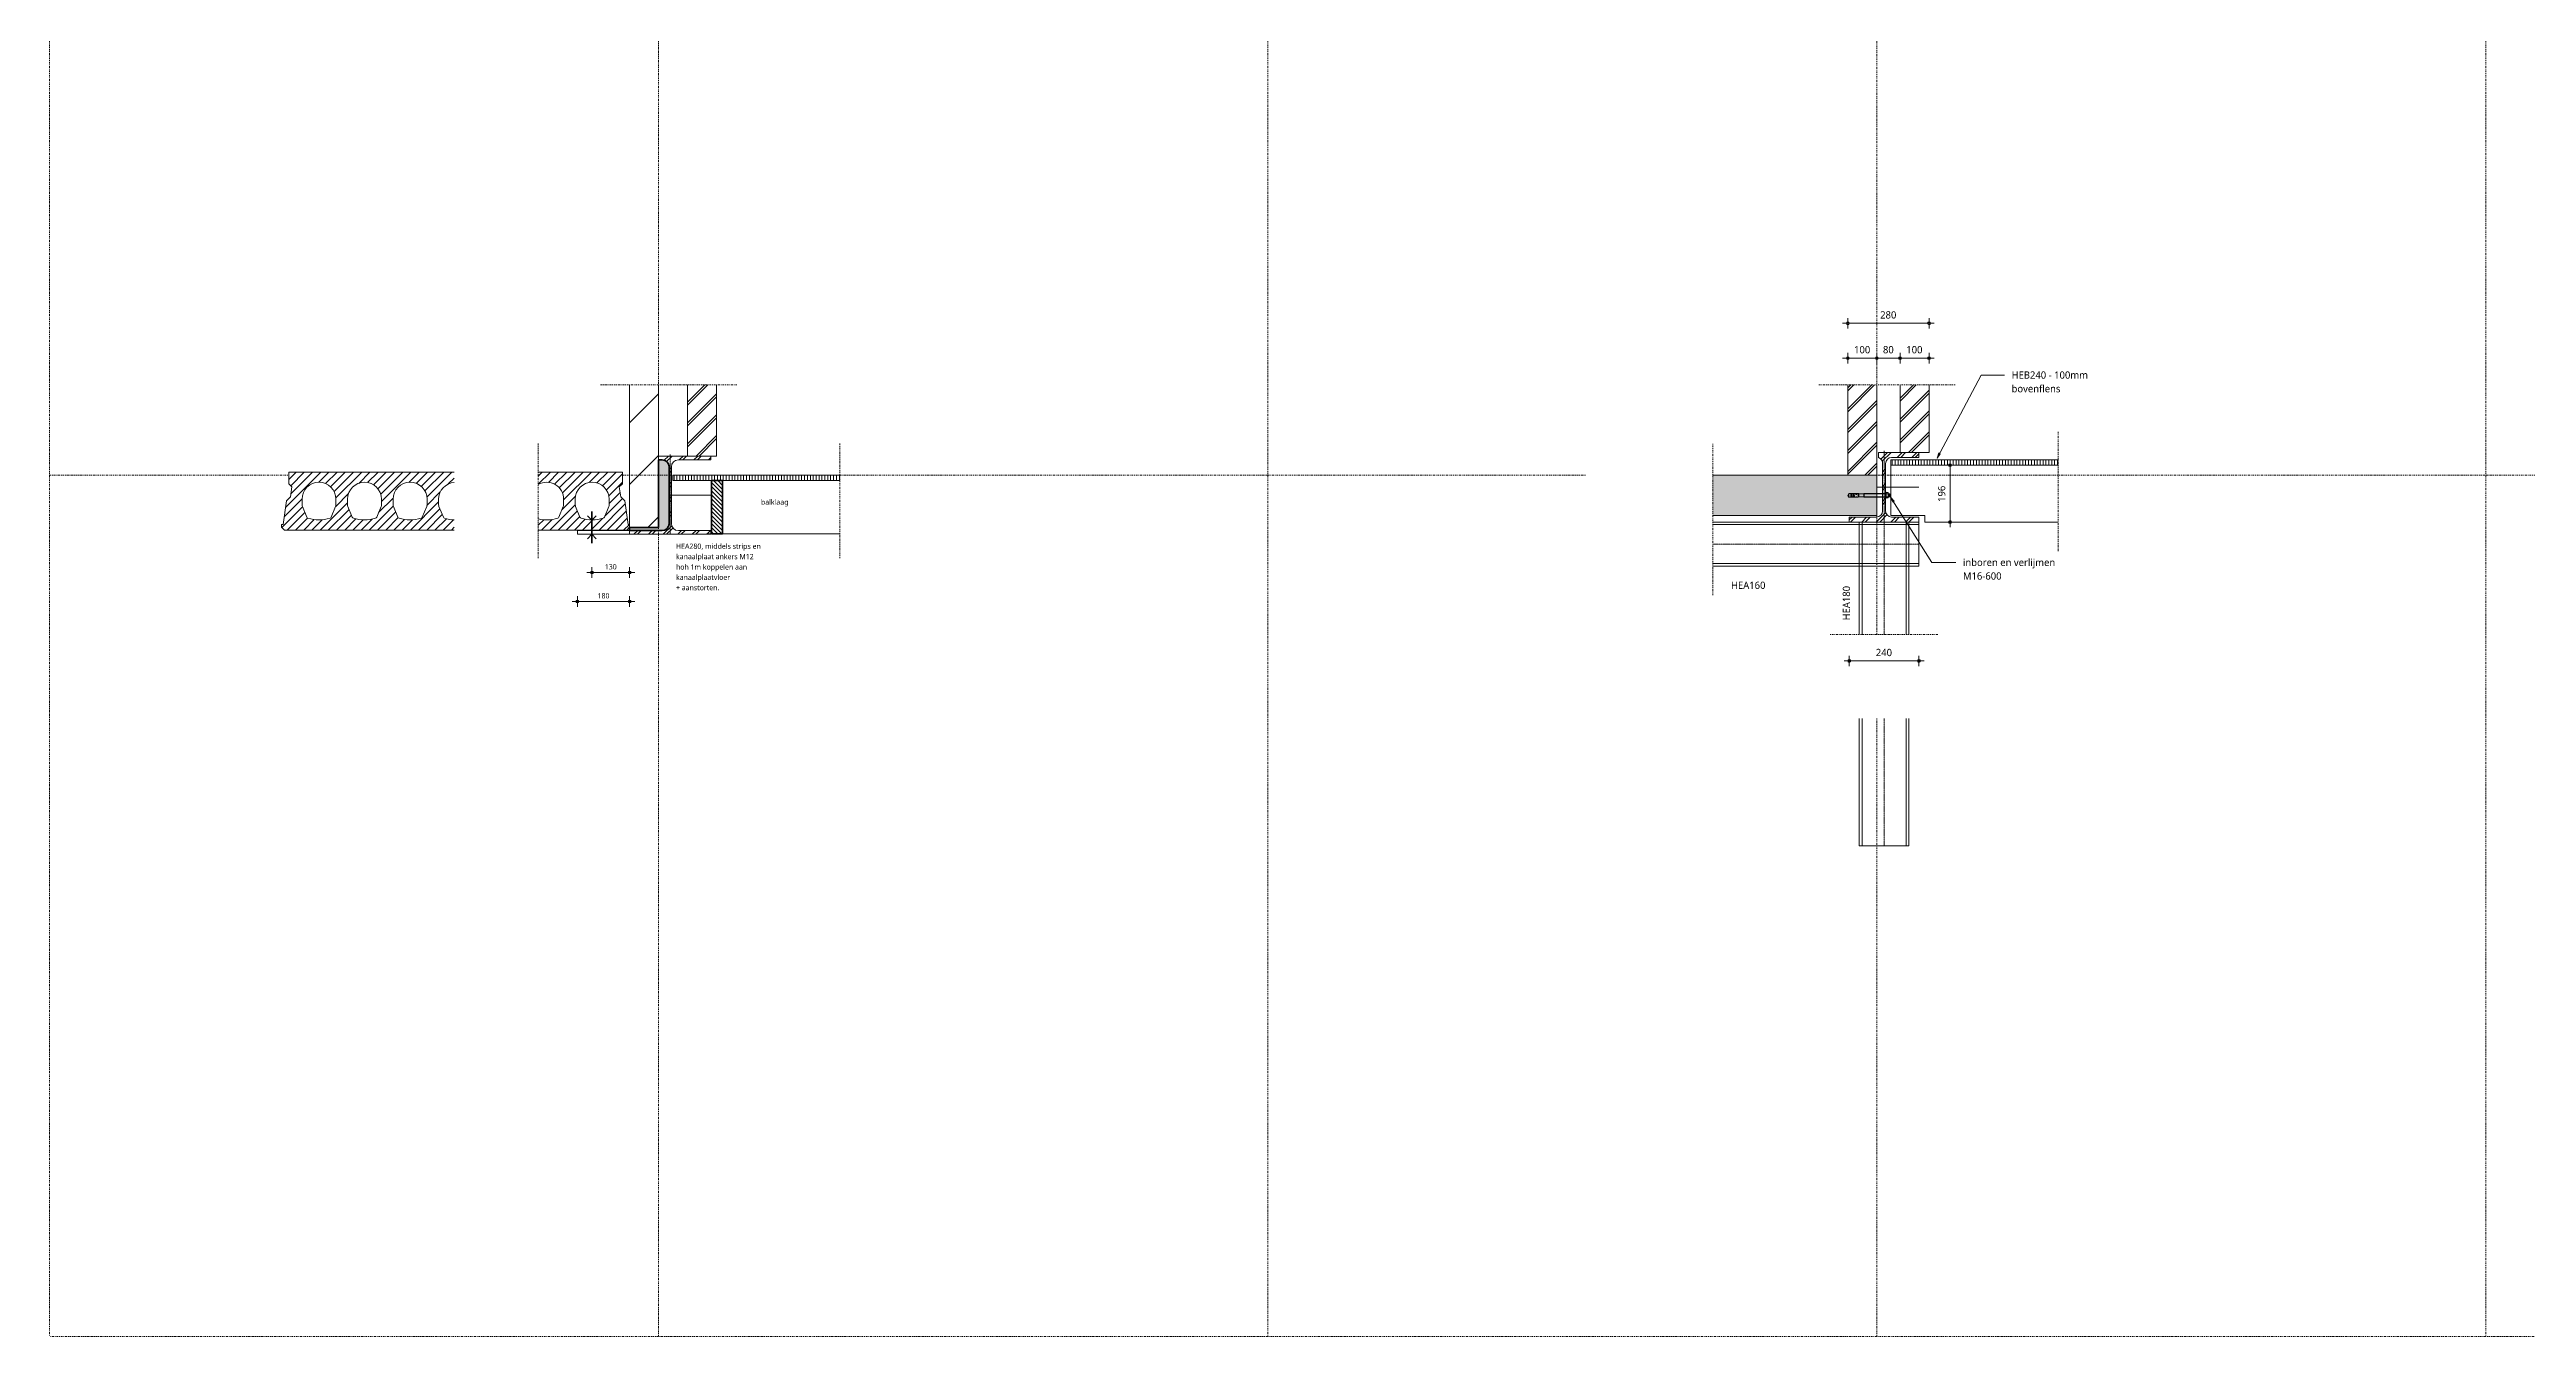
# Model space of a CAD drawing. Header units: millimetres. Extents: x -14163 to 55687, y -143 to 37302.
# Drawn here: x 1087 to 9627, y 14362 to 18799 of the extents above; entities that cross this region are included whole.
import ezdxf

# ---------------------------------------------------------------- set-up
doc = ezdxf.new("R2010")
doc.units = ezdxf.units.MM
doc.linetypes.add('MV_center', pattern=[15, 6, -3, 3, -3])
doc.linetypes.add('MV_hartlijn_staal', pattern=[6.6, 5, -0.8, 0, -0.8])
for name, color, linetype, lineweight in [('A-ANNO-DIMS', 211, 'Continuous', 13), ('A-ANNO-DIMS-10', 211, 'Continuous', 13), ('A-DETL', 90, 'Continuous', 13), ('A-DETL-GENF', 92, 'Continuous', 18), ('G-ANNO-TEXT', 231, 'Continuous', 13)]:
    doc.layers.add(name, color=color, linetype=linetype, lineweight=lineweight)
doc.styles.add('Segoe UI_2', font='segoeui.ttf', dxfattribs={"height": 18})
doc.styles.add('Segoe UI_3', font='segoeui.ttf', dxfattribs={"height": 25})
doc.dimstyles.new('1_8_mm', dxfattribs={"dimscale": 304.8, "dimtxt": 18.852551, "dimasz": 0.032808, "dimexe": 0.059055, "dimexo": 0.0625, "dimgap": 0.016404, "dimtad": 1, "dimdec": 0, "dimzin": 0, "dimdsep": 46, "dimtxsty": 'Segoe UI_2', "dimblk1": 'DOTBLANK', "dimblk2": 'DOTBLANK', "dimsah": 1, "dimcen": 0.09, "dimdle": 0.059055, "dimazin": 0, "dimtfac": 1, "dimtdec": 4, "dimtix": 1, "dimtmove": 0, "dimatfit": 3, "dimfxl": 0.059055, "dimfxlon": 1, "dimtvp": 1, "dimtfill": 1, "dimtolj": 1, "dimtzin": 0, "dimarcsym": 2})
doc.dimstyles.new('2_5_mm', dxfattribs={"dimscale": 304.8, "dimtxt": 26.184099, "dimasz": 0.032808, "dimexe": 0.059055, "dimexo": 0.0625, "dimgap": 0.029528, "dimtad": 1, "dimdec": 0, "dimzin": 0, "dimdsep": 46, "dimtxsty": 'Segoe UI_3', "dimblk1": 'DOTBLANK', "dimblk2": 'DOTBLANK', "dimsah": 1, "dimcen": 0.09, "dimdle": 0.059055, "dimazin": 0, "dimtfac": 1, "dimtdec": 4, "dimtix": 1, "dimtmove": 0, "dimatfit": 3, "dimfxl": 0.059055, "dimfxlon": 1, "dimtvp": 1, "dimtfill": 1, "dimtolj": 1, "dimtzin": 0, "dimarcsym": 2})
doc.dimstyles.new('2_5_mm_2', dxfattribs={"dimscale": 304.8, "dimtxt": 26.184099, "dimasz": 0.032808, "dimexe": 0.059055, "dimexo": 0.0625, "dimgap": 0.029528, "dimtad": 1, "dimdec": 0, "dimzin": 0, "dimdsep": 46, "dimtxsty": 'Segoe UI_3', "dimblk1": 'DOTBLANK', "dimblk2": 'DOTBLANK', "dimsah": 1, "dimcen": 0.09, "dimdle": 0.059055, "dimazin": 0, "dimtfac": 1, "dimtdec": 4, "dimtix": 1, "dimtmove": 0, "dimatfit": 3, "dimfxl": 0.059055, "dimfxlon": 1, "dimtvp": 1, "dimtfill": 1, "dimtolj": 1, "dimtzin": 0, "dimarcsym": 2})
pattern_1 = [(45, (0, 0), (-35.92102, 35.92102), []), (45, (10.16, 0), (-35.92102, 35.92102), [])]
pattern_2 = [(90, (0, 0), (-10, 6e-16), [])]

# ---------------------------------------------------------------- blocks, each defined once
blk = doc.blocks.new('28 Staalprofielen- IPE_HEA_HEB 2d - HEA280-3530702-Details Constructie')
at = {"layer": 'A-DETL-GENF', "lineweight": 13}
h = blk.add_hatch(dxfattribs=at)
h.set_pattern_fill('FP_137', color=256, style=0, pattern_type=2)
h.set_pattern_definition([(45, (-3227.01, -17262.672), (-25.14472, 25.14472), []), (45, (-3227.01, -17224.572), (-25.14472, 25.14472), [])])
h.paths.add_polyline_path([(-140, -135), (140, -135), (140, -122), (28, -122), (21.8, -121.2), (16, -118.8), (11, -115), (7.2, -110), (4.8, -104.2), (4, -98), (4, 98), (4.8, 104.2), (7.2, 110), (11, 115), (16, 118.8), (21.8, 121.2), (28, 122), (140, 122), (140, 135), (-40, 135), (-40, 122), (-28, 122), (-21.8, 121.2), (-16, 118.8), (-11, 115), (-7.2, 110), (-4.8, 104.2), (-4, 98), (-4, -98), (-4.8, -104.2), (-7.2, -110), (-11, -115), (-16, -118.8), (-21.8, -121.2), (-28, -122), (-140, -122), (-140, -131.3)])
at = {"layer": 'A-DETL-GENF'}
for p, q in [((60, 135), (-40, 135)), ((60, 135), (-40, 135)), ((4, -98), (4, 98)), ((4, 98), (4, -98)), ((28, 122), (140, 122)), ((140, 122), (28, 122)), ((140, 122), (140, 135)), ((140, 135), (140, 122)), ((-4, 0), (140, 0)), ((-140, -135), (140, -135)), ((140, -135), (-140, -135)), ((140, -122), (28, -122)), ((140, -122), (28, -122)), ((140, -135), (140, -122)), ((140, -135), (140, -122))]:
    blk.add_line(p, q, dxfattribs=at)
at = {"layer": 'A-DETL-GENF', "linetype": 'MV_hartlijn_staal', "lineweight": 13}
blk.add_line((0, 140), (0, -135), dxfattribs=at)
at = {"layer": 'A-DETL-GENF'}
for centre, start, end in [((-28, 98), 64.97124, 70.02876), ((-28, 98), 19.97124, 25.02876), ((28, 98), 90, 180), ((28, 98), 90, 180), ((-28, -98), 289.97124, 295.02876), ((-28, -98), 334.97124, 340.02876), ((28, -98), 180, 270), ((28, -98), 180, 270)]:
    blk.add_arc(centre, 24, start, end, dxfattribs=at)
blk = doc.blocks.new('NLRS_00_DI_maskeer - Type 1-4234821-Details Constructie')
at = {"layer": 'A-DETL-GENF', "linetype": 'MV_center'}
blk.add_line((-100, 0), (370, 0), dxfattribs=at)
blk = doc.blocks.new('NLRS_00_DI_maskeer - Type 1-4234822-Details Constructie')
at = {"layer": 'A-DETL-GENF', "linetype": 'MV_center'}
blk.add_line((-100, 0), (295, 0), dxfattribs=at)
blk = doc.blocks.new('28 Staalprofielen- IPE_HEA_HEB 2d - HEB240-3530658-Details Constructie')
at = {"layer": 'A-DETL-GENF', "lineweight": 13}
h = blk.add_hatch(dxfattribs=at)
h.set_pattern_fill('FP_138', color=256, style=0, pattern_type=2)
h.set_pattern_definition([(45, (-7412.01, -17290.05), (-25.14472, 25.14472), []), (45, (-7412.01, -17251.95), (-25.14472, 25.14472), [])])
h.paths.add_polyline_path([(-120, -120), (120, -120), (120, -103), (26, -103), (20.6, -102.3), (15.5, -100.2), (11.2, -96.8), (7.8, -92.5), (5.7, -87.4), (5, -82), (5, 82), (5.7, 87.4), (7.8, 92.5), (11.2, 96.8), (15.5, 100.2), (20.6, 102.3), (26, 103), (120, 103), (120, 120), (-19.9, 120), (-19.9, 102), (-15.5, 100.2), (-11.2, 96.8), (-7.8, 92.5), (-5.7, 87.4), (-5, 82), (-5, -82), (-5.7, -87.4), (-7.8, -92.5), (-11.2, -96.8), (-15.5, -100.2), (-20.6, -102.3), (-26, -103), (-120, -103)])
at = {"layer": 'A-DETL-GENF'}
for p, q in [((55, 120), (-19.9, 120)), ((55, 120), (-19.9, 120)), ((26, 103), (120, 103)), ((120, 103), (26, 103)), ((120, 103), (120, 120)), ((120, 120), (120, 103)), ((-25, 0), (120, 0)), ((-5, 82), (-5, -82)), ((-5, 82), (-5, -82)), ((5, -82), (5, 82)), ((5, 82), (5, -82)), ((-26, -103), (-120, -103)), ((-120, -103), (-120, -120)), ((-120, -120), (-120, -103)), ((-120, -103), (-26, -103)), ((-120, -120), (120, -120)), ((120, -120), (-120, -120)), ((120, -103), (26, -103)), ((120, -103), (26, -103)), ((120, -120), (120, -103)), ((120, -120), (120, -103))]:
    blk.add_line(p, q, dxfattribs=at)
at = {"layer": 'A-DETL-GENF', "linetype": 'MV_hartlijn_staal', "lineweight": 13}
blk.add_line((0, 125), (0, -120), dxfattribs=at)
at = {"layer": 'A-DETL-GENF'}
for centre, start, end in [((-26, 82), 0, 73.07265), ((-26, 82), 0, 72.96062), ((26, 82), 90, 180), ((26, 82), 90, 180), ((-26, -82), 270, 0), ((-26, -82), 270, 0), ((26, -82), 180, 270), ((26, -82), 180, 270)]:
    blk.add_arc(centre, 21, start, end, dxfattribs=at)
blk = doc.blocks.new('28 snelboutanker 2d - Snelboutanker M12-4446226-Details Constructie')
at = {"layer": 'A-DETL-GENF', "lineweight": 5}
for p, q in [((-10.5, 1.6), (-8.5, 1.6)), ((-10.5, 0), (-10.5, 1.6)), ((10.5, 0), (-10.5, 0)), ((-9.2, 8.9), (-8.5, 9.4)), ((-9.2, 2), (-9.2, 8.9)), ((-8.5, 1.6), (-9.2, 2)), ((-8.5, 9.4), (8.5, 9.4)), ((8.5, 1.6), (-8.5, 1.6)), ((-6, 10.7), (-4.7, 12.7)), ((-6, 10.7), (6, 10.7)), ((-6, 10.7), (-6, 9.4)), ((-6, -74.1), (-6, 0)), ((-5, 8.8), (-5, 2.3)), ((-4.7, 13.8), (-4.3, 14.9)), ((-4.7, 13.8), (-4.7, 12.7)), ((-4.7, 13.8), (4.8, 13.8)), ((-4.7, 12.7), (4.8, 12.7)), ((4.4, 14.9), (-4.3, 14.9)), ((4.4, 14.9), (4.8, 13.8)), ((4.8, 12.7), (4.8, 13.8)), ((4.8, 12.7), (6, 10.7)), ((5, 8.8), (5, 2.4)), ((5.2, -74.1), (5.2, 0)), ((6, 10.7), (6, 9.4)), ((6, -74.1), (6, 0)), ((8.5, 9.4), (9.2, 9)), ((9.2, 2), (8.5, 1.6)), ((8.5, 1.6), (10.5, 1.6)), ((9.2, 9), (9.2, 2)), ((10.5, 1.6), (10.5, 0)), ((-6, 0), (-6, -74.1)), ((-5.5, -75), (-6, -74.1)), ((-6, -74.1), (6, -74.1)), ((-5.5, -92), (-5.5, -75)), ((-5.5, -75), (5.5, -75)), ((-5.2, 0), (-5.2, -74.1)), ((5.5, -75), (6, -74.1)), ((5.5, -75), (5.5, -92)), ((-6, -108.6), (-6.4, -107.2)), ((-4.9, -107.2), (-6.4, -107.2)), ((-6, -94.2), (-6, -127)), ((-6, -108.6), (-4.9, -108.6)), ((-5.4, -110.2), (-6, -112)), ((-6, -110.2), (-4.1, -110.2)), ((-6, -112), (-4.3, -112)), ((-6, -127), (0.2, -130.2)), ((-6, -127), (6, -127)), ((-5.9, -92.2), (5.9, -92.2)), ((-5.9, -94.2), (-5.9, -92.2)), ((5.9, -94.2), (-5.9, -94.2)), ((-5.9, -116.8), (-5.4, -113.2)), ((5.9, -116.8), (-5.9, -116.8)), ((-5.9, -119.2), (-5.9, -116.8)), ((5.9, -119.2), (-5.9, -119.2)), ((-4.2, -110.7), (-5.6, -110.7)), ((5.5, -92), (-5.5, -92)), ((-5.5, -107.2), (-5.5, -108.6)), ((-5.4, -113.2), (-5.2, -112)), ((-5.3, -101.7), (-5, -100.7)), ((-5.1, -120), (5.1, -120)), ((1, -94.2), (-5, -94.2)), ((-4.9, -107.2), (-4.9, -108.6)), ((-4.1, -110.2), (-4.6, -112)), ((-3.7, -102.2), (-4.4, -101.4)), ((-4.3, -110.2), (-4.3, -101.6)), ((-4.3, -112), (-3.7, -110.2)), ((-4.1, -101.8), (-4.1, -110.2)), ((-3.7, -110.2), (-3.7, -102.2)), ((-3.6, -101.7), (-3.6, -110.2)), ((-3.6, -110.2), (-3.5, -112)), ((-3.6, -110.2), (6, -110.2)), ((-3.6, -110.7), (5.6, -110.7)), ((-3.5, -112), (3.1, -112)), ((0.2, -130.2), (6, -127)), ((0.8, -108.6), (0.8, -107.2)), ((0.8, -107.2), (5.9, -107.2)), ((5.9, -108.6), (0.8, -108.6)), ((3.1, -112), (3.1, -111.2)), ((3.1, -111.2), (4.8, -111.2)), ((4.4, -112), (4.4, -111.2)), ((6, -112), (4.4, -112)), ((4.8, -111.2), (4.8, -112)), ((5.2, -112), (5.4, -113.2)), ((5.3, -94.2), (5.3, -95.2)), ((5.3, -95.2), (6.7, -95.2)), ((5.4, -101.4), (6, -102.2)), ((5.4, -110.2), (6, -112)), ((5.4, -113.2), (5.9, -116.8)), ((5.9, -92.2), (5.9, -94.2)), ((5.9, -107.2), (5.9, -108.6)), ((5.9, -116.8), (5.9, -119.2)), ((6, -127), (6, -94.2)), ((6.7, -95.2), (6, -98))]:
    blk.add_line(p, q, dxfattribs=at)
for centre, radius, start, end in [((-7.1, 5.1), 4.25, 61.45338, 119.75207), ((-7.4, 5.9), 4.25, 245.00761, 303.43842), ((0, -84.6), 93.6, 86.927, 93.06189), ((0, 25.8), 24, 257.97688, 282.06736), ((7.1, 4.8), 4.53, 62.38793, 117.88636), ((7.4, 5.9), 4.25, 235.29136, 294.99239), ((-5.4, -94.8), 0.6, 89.89539, 180), ((-5.1, -119.2), 0.8, 180, 270), ((-3.9, -101), 1.78, 84.99975, 188.23188), ((-5.4, -101.4), 0.356, 150.60842, 288.88202), ((-3.3, -101.2), 2.05, 103.73807, 195.39559), ((-2.9, -101.2), 2.1, 109.43804, 164.24266), ((-4.2, -101.1), 1.91, 354.17594, 78.07813), ((-2.6, -101.4), 0.341, 227.51306, 29.34408), ((5.1, -119.2), 0.8, 270, 0), ((11.1, -101.5), 5.66, 167.26115, 178.85208), ((7.4, -100.7), 1.88, 136.48108, 166.22244)]:
    blk.add_arc(centre, radius, start, end, dxfattribs=at)
for points in [[(-5.3, -101.7), (-4.9, -101.2), (-4.4, -100.8), (-4.3, -101.6)], [(-2.8, -101.7), (-3.2, -101.2), (-3.6, -100.9), (-3.6, -101.7)]]:
    blk.add_open_spline(points, degree=3, dxfattribs=at)
blk = doc.blocks.new('NLRS_00_DI_maskeer - Type 1-5085670-Details Constructie')
at = {"layer": 'A-DETL-GENF', "linetype": 'MV_center'}
blk.add_line((-100, 0), (314, 0), dxfattribs=at)
blk = doc.blocks.new('23 VBI kanaalplaat - KPV200-V69-Details Constructie')
at = {"layer": 'A-DETL-GENF', "lineweight": 5}
h = blk.add_hatch(dxfattribs=at)
h.set_pattern_fill('FP_151', color=256, style=0, pattern_type=2)
h.set_pattern_definition([(45, (-1887.01, -17142.05), (-14.142136, 14.142136), [])])
h.paths.add_polyline_path([(1190, 0), (1200, 10), (1200, 20), (1195, 20), (1183.5, 100.6), (1169.3, 114.7), (1164.4, 149.4), (1175, 160), (1175, 200), (885, 200), (885, 157.3), (891.6, 160.5), (898.9, 163), (906.4, 164.5), (914, 165), (921.6, 164.5), (929.1, 163), (936.4, 160.5), (943.3, 157.2), (949.6, 152.9), (955.4, 147.9), (960.4, 142.1), (964.7, 135.8), (968, 128.9), (970.5, 121.6), (972, 114.2), (972.5, 106.5), (972.5, 86.9), (972.2, 83.9), (971.3, 81.1), (956.2, 45.1), (955.5, 43.8), (954.5, 42.7), (953.3, 41.8), (952, 41.2), (939.5, 37.7), (926.9, 35.7), (914, 35), (901.1, 35.7), (888.5, 37.7), (885, 38.7), (885, 0), (1170.6, 0)])
h.paths.add_polyline_path([(270, 0), (595.3, 0), (595.3, 35.3), (587.1, 35.7), (574.5, 37.7), (562, 41.2), (560.7, 41.8), (559.5, 42.7), (558.5, 43.8), (557.8, 45.1), (542.7, 81.1), (541.8, 83.9), (541.5, 86.9), (541.5, 106.5), (542, 114.2), (543.5, 121.6), (546, 128.9), (549.3, 135.8), (553.6, 142.1), (558.6, 147.9), (564.4, 152.9), (570.8, 157.2), (577.6, 160.5), (584.9, 163), (592.4, 164.5), (595.3, 164.7), (595.3, 200), (25, 200), (25, 160), (35.6, 149.4), (30.7, 114.7), (16.5, 100.6), (5, 20), (0, 20), (0, 10), (10, 0)])
h.paths.add_polyline_path([(1071, 35), (1058.1, 35.7), (1045.5, 37.7), (1033, 41.2), (1031.7, 41.8), (1030.5, 42.7), (1029.5, 43.8), (1028.8, 45.1), (1013.7, 81.1), (1012.8, 83.9), (1012.5, 86.9), (1012.5, 106.5), (1013, 114.2), (1014.5, 121.6), (1017, 128.9), (1020.3, 135.8), (1024.6, 142.1), (1029.6, 147.9), (1035.4, 152.9), (1041.8, 157.2), (1048.6, 160.5), (1055.9, 163), (1063.4, 164.5), (1071, 165), (1078.6, 164.5), (1086.1, 163), (1093.4, 160.5), (1100.3, 157.2), (1106.6, 152.9), (1112.4, 147.9), (1117.4, 142.1), (1121.7, 135.8), (1125, 128.9), (1127.5, 121.6), (1129, 114.2), (1129.5, 106.5), (1129.5, 86.9), (1129.2, 83.9), (1128.3, 81.1), (1113.2, 45.1), (1112.5, 43.8), (1111.5, 42.7), (1110.3, 41.8), (1109, 41.2), (1096.5, 37.7), (1083.9, 35.7)])
h.paths.add_polyline_path([(443, 35), (430.1, 35.7), (417.5, 37.7), (405, 41.2), (403.7, 41.8), (402.5, 42.7), (401.5, 43.8), (400.8, 45.1), (385.7, 81.1), (384.8, 83.9), (384.5, 86.9), (384.5, 106.5), (385, 114.2), (386.5, 121.6), (389, 128.9), (392.3, 135.8), (396.6, 142.1), (401.6, 147.9), (407.4, 152.9), (413.8, 157.2), (420.6, 160.5), (427.9, 163), (435.4, 164.5), (443, 165), (450.6, 164.5), (458.1, 163), (465.4, 160.5), (472.3, 157.2), (478.6, 152.9), (484.4, 147.9), (489.4, 142.1), (493.7, 135.8), (497, 128.9), (499.5, 121.6), (501, 114.2), (501.5, 106.5), (501.5, 86.9), (501.2, 83.9), (500.3, 81.1), (485.2, 45.1), (484.5, 43.8), (483.5, 42.7), (482.3, 41.8), (481, 41.2), (468.5, 37.7), (455.9, 35.7)])
h.paths.add_polyline_path([(286, 35), (273.1, 35.7), (260.5, 37.7), (248, 41.2), (246.7, 41.8), (245.5, 42.7), (244.5, 43.8), (243.8, 45.1), (228.7, 81.1), (227.8, 83.9), (227.5, 86.9), (227.5, 106.5), (228, 114.2), (229.5, 121.6), (232, 128.9), (235.3, 135.8), (239.6, 142.1), (244.6, 147.9), (250.4, 152.9), (256.7, 157.2), (263.6, 160.5), (270.9, 163), (278.4, 164.5), (286, 165), (293.6, 164.5), (301.1, 163), (308.4, 160.5), (315.2, 157.2), (321.6, 152.9), (327.4, 147.9), (332.4, 142.1), (336.7, 135.8), (340, 128.9), (342.5, 121.6), (344, 114.2), (344.5, 106.5), (344.5, 86.9), (344.2, 83.9), (343.3, 81.1), (328.2, 45.1), (327.5, 43.8), (326.5, 42.7), (325.3, 41.8), (324, 41.2), (311.5, 37.7), (298.9, 35.7)])
h.paths.add_polyline_path([(129, 35), (116.1, 35.7), (103.5, 37.7), (91, 41.2), (89.7, 41.8), (88.5, 42.7), (87.5, 43.8), (86.8, 45.1), (71.7, 81.1), (70.8, 83.9), (70.5, 86.9), (70.5, 106.5), (71, 114.2), (72.5, 121.6), (75, 128.9), (78.3, 135.8), (82.6, 142.1), (87.6, 147.9), (93.4, 152.9), (99.7, 157.2), (106.6, 160.5), (113.9, 163), (121.4, 164.5), (129, 165), (136.6, 164.5), (144.1, 163), (151.4, 160.5), (158.2, 157.2), (164.6, 152.9), (170.4, 147.9), (175.4, 142.1), (179.7, 135.8), (183, 128.9), (185.5, 121.6), (187, 114.2), (187.5, 106.5), (187.5, 86.9), (187.2, 83.9), (186.3, 81.1), (171.2, 45.1), (170.5, 43.8), (169.5, 42.7), (168.3, 41.8), (167, 41.2), (154.5, 37.7), (141.9, 35.7)])
at = {"layer": 'A-DETL-GENF'}
for p, q in [((595.3, 200), (25, 200)), ((25, 200), (25, 160)), ((1175, 200), (885, 200)), ((1175, 160), (1175, 200)), ((16.5, 100.6), (5, 20)), ((30.7, 114.7), (16.5, 100.6)), ((25, 160), (35.6, 149.4)), ((35.6, 149.4), (30.7, 114.7)), ((70.5, 86.9), (70.5, 106.5)), ((187.5, 106.5), (187.5, 86.9)), ((227.5, 86.9), (227.5, 106.5)), ((344.5, 106.5), (344.5, 86.9)), ((384.5, 86.9), (384.5, 106.5)), ((501.5, 106.5), (501.5, 86.9)), ((541.5, 86.9), (541.5, 106.5)), ((972.5, 106.5), (972.5, 86.9)), ((1012.5, 86.9), (1012.5, 106.5)), ((1129.5, 106.5), (1129.5, 86.9)), ((1164.4, 149.4), (1175, 160)), ((1169.3, 114.7), (1164.4, 149.4)), ((1183.5, 100.6), (1169.3, 114.7)), ((1195, 20), (1183.5, 100.6)), ((5, 20), (0, 20)), ((0, 20), (0, 10)), ((0, 10), (10, 0)), ((10, 0), (595.3, 0)), ((86.8, 45.1), (71.7, 81.1)), ((186.3, 81.1), (171.2, 45.1)), ((243.8, 45.1), (228.7, 81.1)), ((343.3, 81.1), (328.2, 45.1)), ((400.8, 45.1), (385.7, 81.1)), ((500.3, 81.1), (485.2, 45.1)), ((557.8, 45.1), (542.7, 81.1)), ((885, 0), (1190, 0)), ((971.3, 81.1), (956.2, 45.1)), ((1028.8, 45.1), (1013.7, 81.1)), ((1128.3, 81.1), (1113.2, 45.1)), ((1190, 0), (1200, 10)), ((1200, 20), (1195, 20)), ((1200, 10), (1200, 20))]:
    blk.add_line(p, q, dxfattribs=at)
for centre, radius, start, end in [((129, 106.5), 58.5, 0, 180), ((85.5, 86.9), 15, 180, 202.7741), ((172.5, 86.9), 15, 337.2259, 360), ((286, 106.5), 58.5, 0, 180), ((242.5, 86.9), 15, 180, 202.7741), ((329.5, 86.9), 15, 337.2259, 360), ((443, 106.5), 58.5, 0, 180), ((399.5, 86.9), 15, 180, 202.7741), ((486.5, 86.9), 15, 337.2259, 360), ((600, 106.5), 58.5, 94.60896, 180), ((556.5, 86.9), 15, 180, 202.7741), ((914, 106.5), 58.5, 0, 119.72689), ((957.5, 86.9), 15, 337.2259, 0), ((1071, 106.5), 58.5, 0, 180), ((1027.5, 86.9), 15, 180, 202.7741), ((1114.5, 86.9), 15, 337.2259, 0), ((93.2, 47.8), 7, 202.7741, 251.58956), ((129, 155.3), 120.3, 251.58956, 288.41044), ((164.8, 47.8), 7, 288.41044, 337.2259), ((250.2, 47.8), 7, 202.7741, 251.58956), ((286, 155.3), 120.3, 251.58956, 288.41044), ((321.8, 47.8), 7, 288.41044, 337.2259), ((407.2, 47.8), 7, 202.7741, 251.58956), ((443, 155.3), 120.3, 251.58956, 288.41044), ((478.8, 47.8), 7, 288.41044, 337.2259), ((564.2, 47.8), 7, 202.7741, 251.58956), ((600, 155.3), 120.3, 251.58956, 267.7604), ((914, 155.3), 120.3, 256.00288, 288.41044), ((949.8, 47.8), 7, 288.41044, 337.2259), ((1035.2, 47.8), 7, 202.7741, 251.58956), ((1071, 155.3), 120.3, 251.58956, 288.41044), ((1106.8, 47.8), 7, 288.41044, 337.2259)]:
    blk.add_arc(centre, radius, start, end, dxfattribs=at)
blk = doc.blocks.new('28 bout_symbolisch - Type 1-3665128-Details Constructie')
at = {"layer": 'A-DETL-GENF', "lineweight": 35}
for p, q in [((-30, 0), (79, 0)), ((0, 0), (-15, 15)), ((0, 0), (-15, -15)), ((49, 0), (64, 15)), ((49, 0), (64, -15))]:
    blk.add_line(p, q, dxfattribs=at)
blk = doc.blocks.new('NLRS_00_DI_maskeer - Type 1-4234820-Details Constructie')
at = {"layer": 'A-DETL-GENF', "linetype": 'MV_center'}
blk.add_line((295, 0), (-100, 0), dxfattribs=at)
blk = doc.blocks.new('28 Staalprofielen- IPE_HEA_HEB 2d - HEA180-5084961-Details Constructie')
at = {"layer": 'A-DETL-GENF'}
for p, q in [((0, 85.5), (438.6, 85.5)), ((0, 85.5), (0, -85.5)), ((728.3, 85.5), (1115.8, 85.5)), ((1115.8, 85.5), (1115.8, -85.5)), ((438.6, 76), (0, 76)), ((1115.8, 76), (728.3, 76)), ((0, -76), (438.6, -76)), ((728.3, -76), (1115.8, -76)), ((0, -85.5), (438.6, -85.5)), ((728.3, -85.5), (1115.8, -85.5))]:
    blk.add_line(p, q, dxfattribs=at)
at = {"layer": 'A-DETL-GENF', "linetype": 'MV_hartlijn_staal', "lineweight": 13}
for p, q in [((0, 0), (438.6, 0)), ((728.3, 0), (1115.8, 0))]:
    blk.add_line(p, q, dxfattribs=at)
blk = doc.blocks.new('28 Staalprofielen- IPE_HEA_HEB 2d - HEA160-5084944-Details Constructie')
at = {"layer": 'A-DETL-GENF'}
for p, q in [((405.8, 76), (1115.8, 76)), ((1115.8, 67), (405.8, 67)), ((1115.8, 76), (1115.8, -76)), ((405.8, -67), (1115.8, -67)), ((405.8, -76), (1115.8, -76))]:
    blk.add_line(p, q, dxfattribs=at)
at = {"layer": 'A-DETL-GENF', "linetype": 'MV_hartlijn_staal', "lineweight": 13}
blk.add_line((405.8, 0), (1115.8, 0), dxfattribs=at)
blk = doc.blocks.new('NLRS_00_DI_maskeer - Type 1-4234390-Details Constructie')
at = {"layer": 'A-DETL-GENF', "linetype": 'MV_center'}
blk.add_line((271, 0), (-100, 0), dxfattribs=at)
blk = doc.blocks.new('NLRS_00_DI_maskeer - Type 1-5085930-Details Constructie')
at = {"layer": 'A-DETL-GENF', "linetype": 'MV_center'}
blk.add_line((422.5, 0), (-100, 0), dxfattribs=at)
blk = doc.blocks.new('DIMBLOCK66-Details Constructie')
at = {"layer": 'A-ANNO-DIMS-10'}
for p, q in [((7269, 17855.2), (7585, 17855.2)), ((7287, 17855.2), (7287, 17873.2)), ((7287, 17855.2), (7287, 17837.2)), ((7567, 17855.2), (7567, 17873.2)), ((7567, 17855.2), (7567, 17837.2))]:
    blk.add_line(p, q, dxfattribs=at)
for centre in [(7287, 17855.2), (7567, 17855.2)]:
    blk.add_circle(centre, 5, dxfattribs=at)
at = {"layer": 'A-ANNO-DIMS-10', "color": 0, "insert": (7398.4, 17896.8), "char_height": 25, "width": 68.555, "attachment_point": 1, "line_spacing_factor": 1.142579, "style": 'Segoe UI_3', "bg_fill": 3, "box_fill_scale": 1.25, "bg_fill_color": 9, "bg_fill_true_color": 13158600, "bg_fill_transparency": 0}
blk.add_mtext('280', dxfattribs=at)
blk = doc.blocks.new('_DotBlank')
at = {"color": 0, "linetype": 'ByBlock', "lineweight": -2}
blk.add_line((-0.5, 0), (-1, 0), dxfattribs=at)
blk.add_circle((0, 0), 0.5, dxfattribs=at)
blk = doc.blocks.new('DIMBLOCK67-Details Constructie')
at = {"layer": 'A-ANNO-DIMS-10'}
for p, q in [((7269, 17735.2), (7387, 17735.2)), ((7287, 17735.2), (7287, 17753.2)), ((7287, 17735.2), (7287, 17717.2)), ((7387, 17735.2), (7387, 17753.2)), ((7387, 17735.2), (7387, 17717.2))]:
    blk.add_line(p, q, dxfattribs=at)
for centre in [(7287, 17735.2), (7387, 17735.2)]:
    blk.add_circle(centre, 5, dxfattribs=at)
at = {"layer": 'A-ANNO-DIMS-10', "color": 0, "insert": (7308.4, 17776.8), "char_height": 25, "width": 68.555, "attachment_point": 1, "line_spacing_factor": 1.142579, "style": 'Segoe UI_3', "bg_fill": 3, "box_fill_scale": 1.25, "bg_fill_color": 9, "bg_fill_true_color": 13158600, "bg_fill_transparency": 0}
blk.add_mtext('100', dxfattribs=at)
blk = doc.blocks.new('DIMBLOCK68-Details Constructie')
at = {"layer": 'A-ANNO-DIMS-10'}
for p, q in [((7387, 17735.2), (7387, 17753.2)), ((7387, 17735.2), (7467, 17735.2)), ((7387, 17735.2), (7387, 17717.2)), ((7467, 17735.2), (7467, 17753.2)), ((7467, 17735.2), (7467, 17717.2))]:
    blk.add_line(p, q, dxfattribs=at)
for centre in [(7387, 17735.2), (7467, 17735.2)]:
    blk.add_circle(centre, 5, dxfattribs=at)
at = {"layer": 'A-ANNO-DIMS-10', "color": 0, "insert": (7408, 17776.8), "char_height": 25, "width": 45.703, "attachment_point": 1, "line_spacing_factor": 1.142579, "style": 'Segoe UI_3', "bg_fill": 3, "box_fill_scale": 1.25, "bg_fill_color": 9, "bg_fill_true_color": 13158600, "bg_fill_transparency": 0}
blk.add_mtext('80', dxfattribs=at)
blk = doc.blocks.new('DIMBLOCK69-Details Constructie')
at = {"layer": 'A-ANNO-DIMS-10'}
for p, q in [((7467, 17735.2), (7467, 17753.2)), ((7467, 17735.2), (7585, 17735.2)), ((7467, 17735.2), (7467, 17717.2)), ((7567, 17735.2), (7567, 17753.2)), ((7567, 17735.2), (7567, 17717.2))]:
    blk.add_line(p, q, dxfattribs=at)
for centre in [(7467, 17735.2), (7567, 17735.2)]:
    blk.add_circle(centre, 5, dxfattribs=at)
at = {"layer": 'A-ANNO-DIMS-10', "color": 0, "insert": (7488.4, 17776.8), "char_height": 25, "width": 68.555, "attachment_point": 1, "line_spacing_factor": 1.142579, "style": 'Segoe UI_3', "bg_fill": 3, "box_fill_scale": 1.25, "bg_fill_color": 9, "bg_fill_true_color": 13158600, "bg_fill_transparency": 0}
blk.add_mtext('100', dxfattribs=at)
blk = doc.blocks.new('DIMBLOCK70-Details Constructie')
at = {"layer": 'A-ANNO-DIMS-10'}
for p, q in [((7274, 16691.2), (7550, 16691.2)), ((7292, 16691.2), (7292, 16709.2)), ((7292, 16691.2), (7292, 16673.2)), ((7532, 16691.2), (7532, 16709.2)), ((7532, 16691.2), (7532, 16673.2))]:
    blk.add_line(p, q, dxfattribs=at)
for centre in [(7292, 16691.2), (7532, 16691.2)]:
    blk.add_circle(centre, 5, dxfattribs=at)
at = {"layer": 'A-ANNO-DIMS-10', "color": 0, "insert": (7383.4, 16732.8), "char_height": 25, "width": 68.555, "attachment_point": 1, "line_spacing_factor": 1.142579, "style": 'Segoe UI_3', "bg_fill": 3, "box_fill_scale": 1.25, "bg_fill_color": 9, "bg_fill_true_color": 13158600, "bg_fill_transparency": 0}
blk.add_mtext('240', dxfattribs=at)
blk = doc.blocks.new('DIMBLOCK120-Details Constructie')
at = {"layer": 'A-ANNO-DIMS-10'}
for p, q in [((2907, 16896.2), (2907, 16914.2)), ((3087, 16896.2), (3087, 16914.2)), ((2889, 16896.2), (3105, 16896.2)), ((2907, 16896.2), (2907, 16878.2)), ((3087, 16896.2), (3087, 16878.2))]:
    blk.add_line(p, q, dxfattribs=at)
for centre in [(2907, 16896.2), (3087, 16896.2)]:
    blk.add_circle(centre, 5, dxfattribs=at)
at = {"layer": 'A-ANNO-DIMS-10', "color": 0, "insert": (2976.4, 16924.7), "char_height": 18, "width": 49.359, "attachment_point": 1, "line_spacing_factor": 1.142579, "style": 'Segoe UI_2', "bg_fill": 3, "box_fill_scale": 1.25, "bg_fill_color": 9, "bg_fill_true_color": 13158600, "bg_fill_transparency": 0}
blk.add_mtext('180', dxfattribs=at)
blk = doc.blocks.new('DIMBLOCK121-Details Constructie')
at = {"layer": 'A-ANNO-DIMS-10'}
for p, q in [((2939, 16996.2), (3105, 16996.2)), ((2957, 16996.2), (2957, 17014.2)), ((2957, 16996.2), (2957, 16978.2)), ((3087, 16996.2), (3087, 17014.2)), ((3087, 16996.2), (3087, 16978.2))]:
    blk.add_line(p, q, dxfattribs=at)
for centre in [(2957, 16996.2), (3087, 16996.2)]:
    blk.add_circle(centre, 5, dxfattribs=at)
at = {"layer": 'A-ANNO-DIMS-10', "color": 0, "insert": (3001.4, 17024.7), "char_height": 18, "width": 49.359, "attachment_point": 1, "line_spacing_factor": 1.142579, "style": 'Segoe UI_2', "bg_fill": 3, "box_fill_scale": 1.25, "bg_fill_color": 9, "bg_fill_true_color": 13158600, "bg_fill_transparency": 0}
blk.add_mtext('130', dxfattribs=at)
blk = doc.blocks.new('DIMBLOCK390-Details Constructie')
at = {"layer": 'A-ANNO-DIMS-10'}
for p, q in [((7639.5, 17366.1), (7621.5, 17366.1)), ((7639.5, 17152.1), (7639.5, 17384.1)), ((7639.5, 17366.1), (7657.5, 17366.1)), ((7639.5, 17170.1), (7621.5, 17170.1)), ((7639.5, 17170.1), (7657.5, 17170.1))]:
    blk.add_line(p, q, dxfattribs=at)
for centre in [(7639.5, 17366.1), (7639.5, 17170.1)]:
    blk.add_circle(centre, 5, dxfattribs=at)
at = {"layer": 'A-ANNO-DIMS-10', "color": 0, "insert": (7597.8, 17239.5), "char_height": 25, "width": 68.555, "attachment_point": 1, "rotation": 90, "line_spacing_factor": 1.142579, "style": 'Segoe UI_3', "bg_fill": 3, "box_fill_scale": 1.25, "bg_fill_color": 9, "bg_fill_true_color": 13158600, "bg_fill_transparency": 0}
blk.add_mtext('196', dxfattribs=at)

msp = doc.modelspace()

# ---------------------------------------------------------------- hatches: boundary and pattern name
at = {"layer": 'A-DETL-GENF', "lineweight": 13}
h = msp.add_hatch(dxfattribs=at)
h.set_pattern_fill('FP_124', color=57, style=0, pattern_type=2)
h.set_pattern_definition([(45, (0, 0), (-106.066, 106.066), [])])
h.paths.add_polyline_path([(3087, 17151), (3187, 17151), (3187, 17642.6), (3087, 17642.6), (3087, 17152.1)])
h = msp.add_hatch(dxfattribs=at)
h.set_pattern_fill('FP_125', color=254, style=0, pattern_type=2)
h.set_pattern_definition(pattern_1)
h.paths.add_polyline_path([(3357.8, 17397.7), (3387, 17397.7), (3387, 17642.6), (3287, 17642.6), (3287, 17397.7)])
h = msp.add_hatch(dxfattribs=at)
h.set_pattern_fill('FP_125', color=254, style=0, pattern_type=2)
h.set_pattern_definition(pattern_1)
h.paths.add_polyline_path([(7287, 17332.1), (7387, 17332.1), (7387, 17642.6), (7287, 17642.6)])
h = msp.add_hatch(dxfattribs=at)
h.set_pattern_fill('FP_125', color=254, style=0, pattern_type=2)
h.set_pattern_definition(pattern_1)
h.paths.add_polyline_path([(7567, 17410.1), (7567, 17642.6), (7467, 17642.6), (7467, 17410.1)])
at = {"layer": 'A-DETL-GENF'}
for points in [[(3199, 17140.7), (3205.2, 17141.5), (3211, 17143.9), (3216, 17147.7), (3219.8, 17152.7), (3222.2, 17158.5), (3223, 17164.7), (3223, 17360.7), (3222.2, 17366.9), (3219.8, 17372.7), (3216, 17377.6), (3211, 17381.5), (3205.2, 17383.9), (3199, 17384.7), (3187, 17384.7), (3187, 17151), (3087, 17151), (3087, 17140.7)], [(7387, 17192.1), (7387, 17332.1), (6822, 17332.1), (6822, 17192.1)]]:
    msp.add_hatch(color=9, dxfattribs=at).paths.add_polyline_path(points)
at = {"layer": 'A-DETL-GENF', "lineweight": 13}
h = msp.add_hatch(dxfattribs=at)
h.set_pattern_fill('FP_121', color=254, style=0, pattern_type=2)
h.set_pattern_definition(pattern_2)
h.paths.add_polyline_path([(7435.5, 17366.1), (8012, 17366.1), (8012, 17384.1), (7435.5, 17384.1)])
h = msp.add_hatch(dxfattribs=at)
h.set_pattern_fill('FP_121', color=254, style=0, pattern_type=2)
h.set_pattern_definition(pattern_2)
h.paths.add_polyline_path([(3369.5, 17313.6), (3812, 17313.6), (3812, 17331.6), (3235.5, 17331.6), (3235.5, 17313.6), (3357.8, 17313.6)])
h = msp.add_hatch(dxfattribs=at)
h.set_pattern_fill('FP_149', color=250, style=0, pattern_type=2)
h.set_pattern_definition([(135, (0, 0), (-7.071068, -7.071068), [])])
h.paths.add_polyline_path([(3407.5, 17129.6), (3407.5, 17313.6), (3369.5, 17313.6), (3369.5, 17129.6)])
at = {"layer": 'G-ANNO-TEXT'}
for points in [[(7594.5, 17390.7), (7605.8, 17405.1), (7600.2, 17408.1)], [(7434.6, 17255.6), (7441.6, 17238.7), (7446.9, 17242.1)]]:
    msp.add_hatch(color=7, dxfattribs=at).paths.add_polyline_path(points)

# ---------------------------------------------------------------- linework, layer by layer
at = {"layer": 'A-DETL', "linetype": 'MV_center', "lineweight": 18}
for p, q in [((1087, 20902.1), (1087, 14362.1)), ((5287, 20902.1), (5287, 14362.1)), ((5287, 20902.1), (5287, 14362.1)), ((9487, 20902.1), (9487, 14362.1)), ((9487, 20902.1), (9487, 14362.1)), ((3187, 14362.1), (3187, 20302.1)), ((7387, 16782.6), (7387, 20302.1)), ((1087, 17332.1), (1912, 17332.1)), ((3062, 17332.1), (5287, 17332.1)), ((5287, 17332.1), (6384.1, 17332.1)), ((6822, 17332.1), (9487, 17332.1)), ((9487, 17332.1), (10732.3, 17332.1)), ((7387, 14362.1), (7387, 16492.9)), ((5287, 14362.1), (1087, 14362.1)), ((9487, 14362.1), (5287, 14362.1)), ((13687, 14362.1), (9487, 14362.1))]:
    msp.add_line(p, q, dxfattribs=at)
at = {"layer": 'A-DETL', "lineweight": 18}
for p, q in [((3087, 17642.6), (3087, 17162.1)), ((3187, 17384.7), (3187, 17642.6)), ((3287, 17642.6), (3287, 17397.7)), ((3387, 17397.7), (3387, 17642.6)), ((7287, 17642.6), (7287, 17332.1)), ((7387, 17332.1), (7387, 17642.6)), ((7467, 17642.6), (7467, 17410.1)), ((7567, 17410.1), (7567, 17642.6)), ((3287, 17397.7), (3387, 17397.7)), ((7392.1, 17392.1), (7392.1, 17410.1)), ((8012, 17384.1), (7435.5, 17384.1)), ((7435.5, 17384.1), (7435.5, 17366.1)), ((7435.5, 17366.1), (8012, 17366.1)), ((7435.5, 17366.1), (7435.5, 17192.1)), ((8012, 17366.1), (7435.5, 17366.1)), ((7467, 17410.1), (7567, 17410.1)), ((3812, 17331.6), (3235.5, 17331.6)), ((3235.5, 17331.6), (3235.5, 17313.6)), ((3235.5, 17313.6), (3369.5, 17313.6)), ((3407.5, 17313.6), (3812, 17313.6)), ((7387, 17332.1), (6822, 17332.1)), ((7387, 17192.1), (7387, 17332.1)), ((6822, 17192.1), (7387, 17192.1)), ((7435.5, 17192.1), (7552.2, 17192.1)), ((7552.2, 17192.1), (7552.2, 17170.1)), ((7552.2, 17170.1), (8012, 17170.1)), ((3087, 17140.7), (2907, 17140.7)), ((2907, 17140.7), (2907, 17127.7)), ((2907, 17127.7), (3087, 17127.7)), ((3087, 17152.1), (3087, 17151)), ((3087, 17127.7), (3087, 17140.7)), ((3352.2, 17129.6), (3369.5, 17129.6)), ((3407.5, 17129.6), (3812, 17129.6))]:
    msp.add_line(p, q, dxfattribs=at)
at = {"layer": 'A-DETL', "lineweight": 35}
for p, q in [((3199, 17384.7), (3187, 17384.7)), ((3187, 17384.7), (3187, 17151)), ((3223, 17164.7), (3223, 17360.7)), ((3407.5, 17313.6), (3369.5, 17313.6)), ((3369.5, 17313.6), (3369.5, 17129.6)), ((3407.5, 17129.6), (3407.5, 17313.6)), ((3187, 17151), (3087, 17151)), ((3087, 17151), (3087, 17140.7)), ((3087, 17140.7), (3199, 17140.7)), ((3369.5, 17129.6), (3407.5, 17129.6))]:
    msp.add_line(p, q, dxfattribs=at)
for centre, start, end in [((3199, 17360.7), 0, 90), ((3199, 17164.7), 270, 360)]:
    msp.add_arc(centre, 24, start, end, dxfattribs=at)
at = {"layer": 'G-ANNO-TEXT', "color": 250}
for p, q in [((7594.5, 17390.7), (7747.1, 17676.9)), ((7747.1, 17676.9), (7826.5, 17676.9)), ((7600.2, 17408.1), (7594.5, 17390.7)), ((7594.5, 17390.7), (7605.8, 17405.1)), ((7605.8, 17405.1), (7600.2, 17408.1)), ((7434.6, 17255.6), (7441.6, 17238.7)), ((7446.9, 17242.1), (7434.6, 17255.6)), ((7434.6, 17255.6), (7576.6, 17030.9)), ((7441.6, 17238.7), (7446.9, 17242.1)), ((7576.6, 17030.9), (7658.8, 17030.9))]:
    msp.add_line(p, q, dxfattribs=at)

# ---------------------------------------------------------------- block references
at = {"layer": 'A-DETL-GENF', "linetype": 'MV_center'}
for name, p in [('NLRS_00_DI_maskeer - Type 1-4234821-Details Constructie', (3087, 17642.6)), ('NLRS_00_DI_maskeer - Type 1-4234821-Details Constructie', (7287, 17642.6)), ('NLRS_00_DI_maskeer - Type 1-4234390-Details Constructie', (7326.5, 16782.6))]:
    msp.add_blockref(name, p, dxfattribs=at)
for name, p, rotation in [('NLRS_00_DI_maskeer - Type 1-4234820-Details Constructie', (2772, 17340.6), 269.9999999999999), ('NLRS_00_DI_maskeer - Type 1-4234822-Details Constructie', (3812, 17340.6), 270.0000000000001), ('NLRS_00_DI_maskeer - Type 1-5085930-Details Constructie', (6822, 17340.6), 269.9999999999999), ('NLRS_00_DI_maskeer - Type 1-5085670-Details Constructie', (8012, 17381.1), 270.0000000000001)]:
    msp.add_blockref(name, p, dxfattribs=dict(at, rotation=rotation))
at = {"layer": 'A-DETL-GENF'}
for name, p in [('23 VBI kanaalplaat - KPV200-V69-Details Constructie', (1887, 17142.1)), ('28 Staalprofielen- IPE_HEA_HEB 2d - HEA280-3530702-Details Constructie', (3227, 17262.7)), ('28 Staalprofielen- IPE_HEA_HEB 2d - HEB240-3530658-Details Constructie', (7412, 17290.1))]:
    msp.add_blockref(name, p, dxfattribs=at)
at = {"layer": 'A-DETL-GENF', "lineweight": 5, "rotation": 269.9999999999996}
msp.add_blockref('28 snelboutanker 2d - Snelboutanker M12-4446226-Details Constructie', (7417, 17262.3), dxfattribs=at)
at = {"layer": 'A-DETL-GENF', "lineweight": 35, "rotation": 270}
msp.add_blockref('28 bout_symbolisch - Type 1-3665128-Details Constructie', (2957, 17176.7), dxfattribs=at)
at = {"layer": 'A-DETL-GENF', "linetype": 'MV_hartlijn_staal', "lineweight": 13}
msp.add_blockref('28 Staalprofielen- IPE_HEA_HEB 2d - HEA160-5084944-Details Constructie', (6416.2, 17094.1), dxfattribs=at)
at = {"layer": 'A-DETL-GENF', "linetype": 'MV_hartlijn_staal', "lineweight": 13, "rotation": 89.99999999999991}
msp.add_blockref('28 Staalprofielen- IPE_HEA_HEB 2d - HEA180-5084961-Details Constructie', (7412, 16054.2), dxfattribs=at)

# ---------------------------------------------------------------- texts
at = {"layer": 'G-ANNO-TEXT', "color": 7, "attachment_point": 1}
for s, insert, char_height, width, style in [('HEB240 - 100mm ', (7851.5, 17689.4), 25, 342.321, 'Segoe UI_3'), ('bovenflens', (7851.5, 17642.4), 25, 204.43, 'Segoe UI_3'), ('balklaag', (3539.7, 17247.8), 18, 118.65, 'Segoe UI_2'), ('HEA280, middels strips en ', (3246.8, 17095.7), 18, 379.198, 'Segoe UI_2'), ('kanaalplaat ankers M12 ', (3246.8, 17060), 18, 343.924, 'Segoe UI_2'), ('hoh 1m koppelen aan ', (3246.8, 17024.2), 18, 319.072, 'Segoe UI_2'), ('inboren en verlijmen ', (7683.8, 17043.4), 25, 399.24, 'Segoe UI_3'), ('M16-600', (7683.8, 16996.5), 25, 171.561, 'Segoe UI_3'), ('+ aanstorten.', (3246.8, 16952.8), 18, 189.198, 'Segoe UI_2'), ('kanaalplaatvloer ', (3246.8, 16988.5), 18, 239.705, 'Segoe UI_2'), ('HEA160', (6884, 16964.6), 25, 149.114, 'Segoe UI_3')]:
    msp.add_mtext(s, dxfattribs=dict(at, insert=insert, char_height=char_height, width=width, style=style))
at = {"layer": 'G-ANNO-TEXT', "color": 7, "insert": (7269.4, 16830.9), "char_height": 25, "width": 149.114, "attachment_point": 1, "rotation": 90, "style": 'Segoe UI_3'}
msp.add_mtext('HEA180', dxfattribs=at)

# ---------------------------------------------------------------- dimensions: what is measured, and where the dimension line sits
at = {"layer": 'A-ANNO-DIMS'}
for base, p1, p2, override, picture, middle in [((3087, 16996.2), (2957, 17014.2), (3087, 17014.2), {"dimpost": '<>', "dimfxl": 130}, 'DIMBLOCK121-Details Constructie', (3022, 17010.5)), ((3087, 16896.2), (2907, 16914.2), (3087, 16914.2), {"dimpost": '<>', "dimfxl": 180}, 'DIMBLOCK120-Details Constructie', (2997, 16910.5))]:
    dim = msp.add_linear_dim(base=base, p1=p1, p2=p2, dimstyle='1_8_mm', override=override, dxfattribs=at)
    dim.commit()
    dim.dimension.update_dxf_attribs({"geometry": picture, "text_midpoint": middle})

# ---------------------------------------------------------------- next in the draw order: dimensions: what is measured, and where the dimension line sits
for base, p1, p2, override, picture, middle in [((7567, 17855.2), (7287, 17837.2), (7567, 17837.2), {"dimpost": '<>', "dimfxl": 280}, 'DIMBLOCK66-Details Constructie', (7427, 17877.2)), ((7387, 17735.2), (7287, 17717.2), (7387, 17717.2), {"dimpost": '<>', "dimfxl": 100}, 'DIMBLOCK67-Details Constructie', (7337, 17757.2)), ((7532, 16691.2), (7292, 16709.2), (7532, 16709.2), {"dimpost": '<>', "dimfxl": 240}, 'DIMBLOCK70-Details Constructie', (7412, 16713.1))]:
    dim = msp.add_linear_dim(base=base, p1=p1, p2=p2, dimstyle='2_5_mm', override=override, dxfattribs=at)
    dim.commit()
    dim.dimension.update_dxf_attribs({"geometry": picture, "text_midpoint": middle})
dim = msp.add_linear_dim(base=(7639.5, 17366.1), p1=(7621.5, 17170.1), p2=(7621.5, 17366.1), angle=90, dimstyle='2_5_mm_2', override={"dimpost": '<>', "dimfxl": 196}, dxfattribs=at)
dim.commit()
dim.dimension.update_dxf_attribs({"geometry": 'DIMBLOCK390-Details Constructie', "text_midpoint": (7617.5, 17268.1)})

# ---------------------------------------------------------------- next in the draw order: dimensions: what is measured, and where the dimension line sits
dim = msp.add_linear_dim(base=(7467, 17735.2), p1=(7387, 17717.2), p2=(7467, 17717.2), dimstyle='2_5_mm', override={"dimpost": '<>', "dimfxl": 80}, dxfattribs=at)
dim.commit()
dim.dimension.update_dxf_attribs({"geometry": 'DIMBLOCK68-Details Constructie', "text_midpoint": (7427, 17757.2)})

# ---------------------------------------------------------------- next in the draw order: dimensions: what is measured, and where the dimension line sits
dim = msp.add_linear_dim(base=(7567, 17735.2), p1=(7467, 17717.2), p2=(7567, 17717.2), dimstyle='2_5_mm', override={"dimpost": '<>', "dimfxl": 100}, dxfattribs=at)
dim.commit()
dim.dimension.update_dxf_attribs({"geometry": 'DIMBLOCK69-Details Constructie', "text_midpoint": (7517, 17757.2)})

doc.saveas('drawing.dxf')
